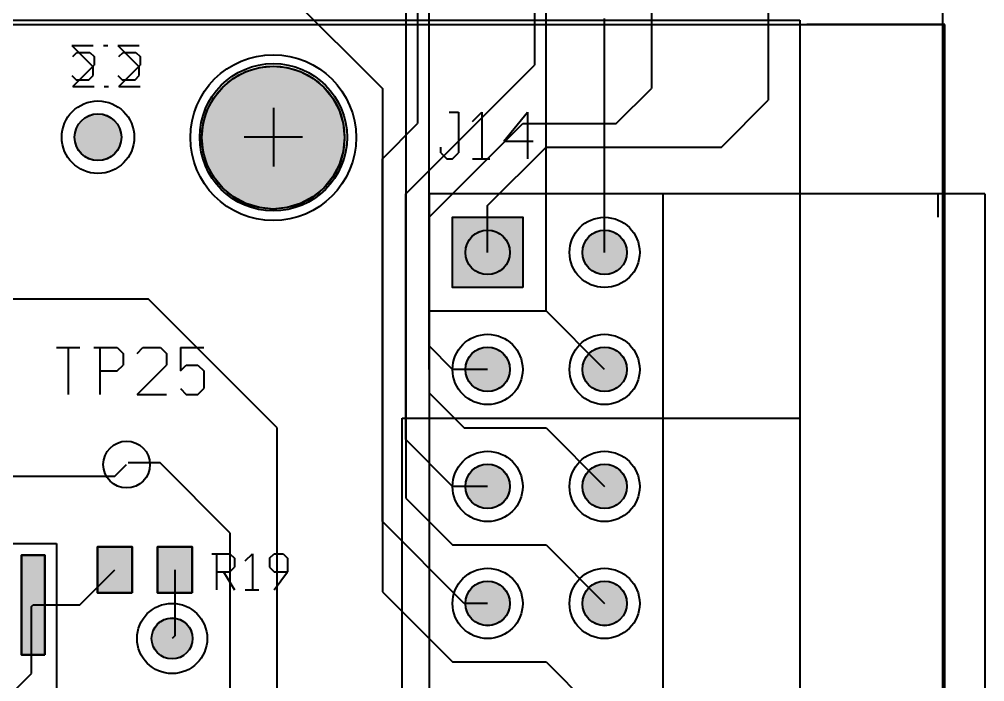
# Model space of a CAD drawing. Header units: millimetres. Extents: x 3 to 131, y 2 to 65.
# Drawn here: x 110.39 to 131.36, y 41.61 to 55.99 of the extents above; entities that cross this region are included whole.
import ezdxf

# ---------------------------------------------------------------- set-up
doc = ezdxf.new("R2010")
doc.units = ezdxf.units.MM
for name, color, linetype in [('bottom_copper', 7, 'Continuous'), ('bottom_silk', 7, 'Continuous'), ('drill_plated', 7, 'Continuous'), ('outline', 7, 'Continuous'), ('top_copper', 7, 'Continuous'), ('top_silk', 7, 'Continuous')]:
    doc.layers.add(name, color=color, linetype=linetype)

msp = doc.modelspace()

# ---------------------------------------------------------------- hatches: boundary and pattern name
at = {"layer": 'bottom_copper', "lineweight": 40}
for points in [[(117.427, 53.116), (117.339, 52.825), (117.196, 52.557), (117.003, 52.322), (116.768, 52.13), (116.5, 51.986), (116.21, 51.898), (115.907, 51.868), (115.605, 51.898), (115.314, 51.986), (115.046, 52.13), (114.811, 52.322), (114.618, 52.557), (114.475, 52.825), (114.387, 53.116), (114.357, 53.418), (114.387, 53.721), (114.475, 54.011), (114.618, 54.279), (114.811, 54.514), (115.046, 54.707), (115.314, 54.85), (115.605, 54.939), (115.907, 54.968), (116.21, 54.939), (116.5, 54.85), (116.768, 54.707), (117.003, 54.514), (117.196, 54.279), (117.339, 54.011), (117.427, 53.721), (117.457, 53.418), (117.427, 53.116)], [(112.598, 53.327), (112.569, 53.232), (112.522, 53.144), (112.459, 53.067), (112.382, 53.004), (112.294, 52.957), (112.199, 52.928), (112.1, 52.918), (112.001, 52.928), (111.906, 52.957), (111.818, 53.004), (111.741, 53.067), (111.678, 53.144), (111.631, 53.232), (111.602, 53.327), (111.592, 53.426), (111.602, 53.525), (111.631, 53.62), (111.678, 53.708), (111.741, 53.785), (111.818, 53.848), (111.906, 53.895), (112.001, 53.924), (112.1, 53.934), (112.199, 53.924), (112.294, 53.895), (112.382, 53.848), (112.459, 53.785), (112.522, 53.708), (112.569, 53.62), (112.598, 53.525), (112.608, 53.426), (112.598, 53.327)], [(121.324, 50.164), (119.8, 50.164), (119.8, 51.688), (121.324, 51.688), (121.324, 50.164)], [(121.035, 50.832), (121.008, 50.742), (120.963, 50.658), (120.903, 50.585), (120.83, 50.525), (120.746, 50.481), (120.656, 50.453), (120.562, 50.444), (120.468, 50.453), (120.377, 50.481), (120.294, 50.525), (120.221, 50.585), (120.161, 50.658), (120.116, 50.742), (120.088, 50.832), (120.079, 50.926), (120.088, 51.021), (120.116, 51.111), (120.161, 51.195), (120.221, 51.268), (120.294, 51.328), (120.377, 51.372), (120.468, 51.4), (120.562, 51.409), (120.656, 51.4), (120.746, 51.372), (120.83, 51.328), (120.903, 51.268), (120.963, 51.195), (121.008, 51.111), (121.035, 51.021), (121.044, 50.926), (121.035, 50.832)], [(123.575, 50.832), (123.548, 50.742), (123.503, 50.658), (123.443, 50.585), (123.37, 50.525), (123.286, 50.481), (123.196, 50.453), (123.102, 50.444), (123.008, 50.453), (122.917, 50.481), (122.834, 50.525), (122.761, 50.585), (122.701, 50.658), (122.656, 50.742), (122.628, 50.832), (122.619, 50.926), (122.628, 51.021), (122.656, 51.111), (122.701, 51.195), (122.761, 51.268), (122.834, 51.328), (122.917, 51.372), (123.008, 51.4), (123.102, 51.409), (123.196, 51.4), (123.286, 51.372), (123.37, 51.328), (123.443, 51.268), (123.503, 51.195), (123.548, 51.111), (123.575, 51.021), (123.584, 50.926), (123.575, 50.832)], [(121.035, 48.292), (121.008, 48.202), (120.963, 48.118), (120.903, 48.045), (120.83, 47.985), (120.746, 47.941), (120.656, 47.913), (120.562, 47.904), (120.468, 47.913), (120.377, 47.941), (120.294, 47.985), (120.221, 48.045), (120.161, 48.118), (120.116, 48.202), (120.088, 48.292), (120.079, 48.386), (120.088, 48.481), (120.116, 48.571), (120.161, 48.655), (120.221, 48.728), (120.294, 48.788), (120.377, 48.832), (120.468, 48.86), (120.562, 48.869), (120.656, 48.86), (120.746, 48.832), (120.83, 48.788), (120.903, 48.728), (120.963, 48.655), (121.008, 48.571), (121.035, 48.481), (121.044, 48.386), (121.035, 48.292)], [(123.575, 48.292), (123.548, 48.202), (123.503, 48.118), (123.443, 48.045), (123.37, 47.985), (123.286, 47.941), (123.196, 47.913), (123.102, 47.904), (123.008, 47.913), (122.917, 47.941), (122.834, 47.985), (122.761, 48.045), (122.701, 48.118), (122.656, 48.202), (122.628, 48.292), (122.619, 48.386), (122.628, 48.481), (122.656, 48.571), (122.701, 48.655), (122.761, 48.728), (122.834, 48.788), (122.917, 48.832), (123.008, 48.86), (123.102, 48.869), (123.196, 48.86), (123.286, 48.832), (123.37, 48.788), (123.443, 48.728), (123.503, 48.655), (123.548, 48.571), (123.575, 48.481), (123.584, 48.386), (123.575, 48.292)], [(121.035, 45.752), (121.008, 45.662), (120.963, 45.578), (120.903, 45.505), (120.83, 45.445), (120.746, 45.401), (120.656, 45.373), (120.562, 45.364), (120.468, 45.373), (120.377, 45.401), (120.294, 45.445), (120.221, 45.505), (120.161, 45.578), (120.116, 45.662), (120.088, 45.752), (120.079, 45.846), (120.088, 45.941), (120.116, 46.031), (120.161, 46.115), (120.221, 46.188), (120.294, 46.248), (120.377, 46.292), (120.468, 46.32), (120.562, 46.329), (120.656, 46.32), (120.746, 46.292), (120.83, 46.248), (120.903, 46.188), (120.963, 46.115), (121.008, 46.031), (121.035, 45.941), (121.044, 45.846), (121.035, 45.752)], [(123.575, 45.752), (123.548, 45.662), (123.503, 45.578), (123.443, 45.505), (123.37, 45.445), (123.286, 45.401), (123.196, 45.373), (123.102, 45.364), (123.008, 45.373), (122.917, 45.401), (122.834, 45.445), (122.761, 45.505), (122.701, 45.578), (122.656, 45.662), (122.628, 45.752), (122.619, 45.846), (122.628, 45.941), (122.656, 46.031), (122.701, 46.115), (122.761, 46.188), (122.834, 46.248), (122.917, 46.292), (123.008, 46.32), (123.102, 46.329), (123.196, 46.32), (123.286, 46.292), (123.37, 46.248), (123.443, 46.188), (123.503, 46.115), (123.548, 46.031), (123.575, 45.941), (123.584, 45.846), (123.575, 45.752)], [(121.035, 43.212), (121.008, 43.122), (120.963, 43.038), (120.903, 42.965), (120.83, 42.905), (120.746, 42.861), (120.656, 42.833), (120.562, 42.824), (120.468, 42.833), (120.377, 42.861), (120.294, 42.905), (120.221, 42.965), (120.161, 43.038), (120.116, 43.122), (120.088, 43.212), (120.079, 43.306), (120.088, 43.401), (120.116, 43.491), (120.161, 43.575), (120.221, 43.648), (120.294, 43.708), (120.377, 43.752), (120.468, 43.78), (120.562, 43.789), (120.656, 43.78), (120.746, 43.752), (120.83, 43.708), (120.903, 43.648), (120.963, 43.575), (121.008, 43.491), (121.035, 43.401), (121.044, 43.306), (121.035, 43.212)], [(123.575, 43.212), (123.548, 43.122), (123.503, 43.038), (123.443, 42.965), (123.37, 42.905), (123.286, 42.861), (123.196, 42.833), (123.102, 42.824), (123.008, 42.833), (122.917, 42.861), (122.834, 42.905), (122.761, 42.965), (122.701, 43.038), (122.656, 43.122), (122.628, 43.212), (122.619, 43.306), (122.628, 43.401), (122.656, 43.491), (122.701, 43.575), (122.761, 43.648), (122.834, 43.708), (122.917, 43.752), (123.008, 43.78), (123.102, 43.789), (123.196, 43.78), (123.286, 43.752), (123.37, 43.708), (123.443, 43.648), (123.503, 43.575), (123.548, 43.491), (123.575, 43.401), (123.584, 43.306), (123.575, 43.212)], [(114.146, 42.458), (114.121, 42.374), (114.079, 42.298), (114.024, 42.23), (113.957, 42.175), (113.88, 42.134), (113.797, 42.109), (113.71, 42.1), (113.623, 42.109), (113.54, 42.134), (113.463, 42.175), (113.396, 42.23), (113.34, 42.298), (113.299, 42.374), (113.274, 42.458), (113.265, 42.545), (113.274, 42.631), (113.299, 42.715), (113.34, 42.792), (113.396, 42.859), (113.463, 42.914), (113.54, 42.955), (113.623, 42.981), (113.71, 42.989), (113.797, 42.981), (113.88, 42.955), (113.957, 42.914), (114.024, 42.859), (114.079, 42.792), (114.121, 42.715), (114.146, 42.631), (114.154, 42.545), (114.146, 42.458)]]:
    msp.add_hatch(color=7, dxfattribs=at).paths.add_polyline_path(points, flags=0)
at = {"layer": 'drill_plated', "lineweight": 40}
for points in [[(117.427, 53.116), (117.339, 52.825), (117.196, 52.557), (117.003, 52.322), (116.768, 52.13), (116.5, 51.986), (116.21, 51.898), (115.907, 51.868), (115.605, 51.898), (115.314, 51.986), (115.046, 52.13), (114.811, 52.322), (114.618, 52.557), (114.475, 52.825), (114.387, 53.116), (114.357, 53.418), (114.387, 53.721), (114.475, 54.011), (114.618, 54.279), (114.811, 54.514), (115.046, 54.707), (115.314, 54.85), (115.605, 54.939), (115.907, 54.968), (116.21, 54.939), (116.5, 54.85), (116.768, 54.707), (117.003, 54.514), (117.196, 54.279), (117.339, 54.011), (117.427, 53.721), (117.457, 53.418), (117.427, 53.116)], [(112.598, 53.327), (112.569, 53.232), (112.522, 53.144), (112.459, 53.067), (112.382, 53.004), (112.294, 52.957), (112.199, 52.928), (112.1, 52.918), (112.001, 52.928), (111.906, 52.957), (111.818, 53.004), (111.741, 53.067), (111.678, 53.144), (111.631, 53.232), (111.602, 53.327), (111.592, 53.426), (111.602, 53.525), (111.631, 53.62), (111.678, 53.708), (111.741, 53.785), (111.818, 53.848), (111.906, 53.895), (112.001, 53.924), (112.1, 53.934), (112.199, 53.924), (112.294, 53.895), (112.382, 53.848), (112.459, 53.785), (112.522, 53.708), (112.569, 53.62), (112.598, 53.525), (112.608, 53.426), (112.598, 53.327)], [(121.035, 50.832), (121.008, 50.742), (120.963, 50.658), (120.903, 50.585), (120.83, 50.525), (120.746, 50.481), (120.656, 50.453), (120.562, 50.444), (120.468, 50.453), (120.377, 50.481), (120.294, 50.525), (120.221, 50.585), (120.161, 50.658), (120.116, 50.742), (120.088, 50.832), (120.079, 50.926), (120.088, 51.021), (120.116, 51.111), (120.161, 51.195), (120.221, 51.268), (120.294, 51.328), (120.377, 51.372), (120.468, 51.4), (120.562, 51.409), (120.656, 51.4), (120.746, 51.372), (120.83, 51.328), (120.903, 51.268), (120.963, 51.195), (121.008, 51.111), (121.035, 51.021), (121.044, 50.926), (121.035, 50.832)], [(123.575, 50.832), (123.548, 50.742), (123.503, 50.658), (123.443, 50.585), (123.37, 50.525), (123.286, 50.481), (123.196, 50.453), (123.102, 50.444), (123.008, 50.453), (122.917, 50.481), (122.834, 50.525), (122.761, 50.585), (122.701, 50.658), (122.656, 50.742), (122.628, 50.832), (122.619, 50.926), (122.628, 51.021), (122.656, 51.111), (122.701, 51.195), (122.761, 51.268), (122.834, 51.328), (122.917, 51.372), (123.008, 51.4), (123.102, 51.409), (123.196, 51.4), (123.286, 51.372), (123.37, 51.328), (123.443, 51.268), (123.503, 51.195), (123.548, 51.111), (123.575, 51.021), (123.584, 50.926), (123.575, 50.832)], [(121.035, 48.292), (121.008, 48.202), (120.963, 48.118), (120.903, 48.045), (120.83, 47.985), (120.746, 47.941), (120.656, 47.913), (120.562, 47.904), (120.468, 47.913), (120.377, 47.941), (120.294, 47.985), (120.221, 48.045), (120.161, 48.118), (120.116, 48.202), (120.088, 48.292), (120.079, 48.386), (120.088, 48.481), (120.116, 48.571), (120.161, 48.655), (120.221, 48.728), (120.294, 48.788), (120.377, 48.832), (120.468, 48.86), (120.562, 48.869), (120.656, 48.86), (120.746, 48.832), (120.83, 48.788), (120.903, 48.728), (120.963, 48.655), (121.008, 48.571), (121.035, 48.481), (121.044, 48.386), (121.035, 48.292)], [(123.575, 48.292), (123.548, 48.202), (123.503, 48.118), (123.443, 48.045), (123.37, 47.985), (123.286, 47.941), (123.196, 47.913), (123.102, 47.904), (123.008, 47.913), (122.917, 47.941), (122.834, 47.985), (122.761, 48.045), (122.701, 48.118), (122.656, 48.202), (122.628, 48.292), (122.619, 48.386), (122.628, 48.481), (122.656, 48.571), (122.701, 48.655), (122.761, 48.728), (122.834, 48.788), (122.917, 48.832), (123.008, 48.86), (123.102, 48.869), (123.196, 48.86), (123.286, 48.832), (123.37, 48.788), (123.443, 48.728), (123.503, 48.655), (123.548, 48.571), (123.575, 48.481), (123.584, 48.386), (123.575, 48.292)], [(121.035, 45.752), (121.008, 45.662), (120.963, 45.578), (120.903, 45.505), (120.83, 45.445), (120.746, 45.401), (120.656, 45.373), (120.562, 45.364), (120.468, 45.373), (120.377, 45.401), (120.294, 45.445), (120.221, 45.505), (120.161, 45.578), (120.116, 45.662), (120.088, 45.752), (120.079, 45.846), (120.088, 45.941), (120.116, 46.031), (120.161, 46.115), (120.221, 46.188), (120.294, 46.248), (120.377, 46.292), (120.468, 46.32), (120.562, 46.329), (120.656, 46.32), (120.746, 46.292), (120.83, 46.248), (120.903, 46.188), (120.963, 46.115), (121.008, 46.031), (121.035, 45.941), (121.044, 45.846), (121.035, 45.752)], [(123.575, 45.752), (123.548, 45.662), (123.503, 45.578), (123.443, 45.505), (123.37, 45.445), (123.286, 45.401), (123.196, 45.373), (123.102, 45.364), (123.008, 45.373), (122.917, 45.401), (122.834, 45.445), (122.761, 45.505), (122.701, 45.578), (122.656, 45.662), (122.628, 45.752), (122.619, 45.846), (122.628, 45.941), (122.656, 46.031), (122.701, 46.115), (122.761, 46.188), (122.834, 46.248), (122.917, 46.292), (123.008, 46.32), (123.102, 46.329), (123.196, 46.32), (123.286, 46.292), (123.37, 46.248), (123.443, 46.188), (123.503, 46.115), (123.548, 46.031), (123.575, 45.941), (123.584, 45.846), (123.575, 45.752)], [(121.035, 43.212), (121.008, 43.122), (120.963, 43.038), (120.903, 42.965), (120.83, 42.905), (120.746, 42.861), (120.656, 42.833), (120.562, 42.824), (120.468, 42.833), (120.377, 42.861), (120.294, 42.905), (120.221, 42.965), (120.161, 43.038), (120.116, 43.122), (120.088, 43.212), (120.079, 43.306), (120.088, 43.401), (120.116, 43.491), (120.161, 43.575), (120.221, 43.648), (120.294, 43.708), (120.377, 43.752), (120.468, 43.78), (120.562, 43.789), (120.656, 43.78), (120.746, 43.752), (120.83, 43.708), (120.903, 43.648), (120.963, 43.575), (121.008, 43.491), (121.035, 43.401), (121.044, 43.306), (121.035, 43.212)], [(123.575, 43.212), (123.548, 43.122), (123.503, 43.038), (123.443, 42.965), (123.37, 42.905), (123.286, 42.861), (123.196, 42.833), (123.102, 42.824), (123.008, 42.833), (122.917, 42.861), (122.834, 42.905), (122.761, 42.965), (122.701, 43.038), (122.656, 43.122), (122.628, 43.212), (122.619, 43.306), (122.628, 43.401), (122.656, 43.491), (122.701, 43.575), (122.761, 43.648), (122.834, 43.708), (122.917, 43.752), (123.008, 43.78), (123.102, 43.789), (123.196, 43.78), (123.286, 43.752), (123.37, 43.708), (123.443, 43.648), (123.503, 43.575), (123.548, 43.491), (123.575, 43.401), (123.584, 43.306), (123.575, 43.212)], [(114.146, 42.458), (114.121, 42.374), (114.079, 42.298), (114.024, 42.23), (113.957, 42.175), (113.88, 42.134), (113.797, 42.109), (113.71, 42.1), (113.623, 42.109), (113.54, 42.134), (113.463, 42.175), (113.396, 42.23), (113.34, 42.298), (113.299, 42.374), (113.274, 42.458), (113.265, 42.545), (113.274, 42.631), (113.299, 42.715), (113.34, 42.792), (113.396, 42.859), (113.463, 42.914), (113.54, 42.955), (113.623, 42.981), (113.71, 42.989), (113.797, 42.981), (113.88, 42.955), (113.957, 42.914), (114.024, 42.859), (114.079, 42.792), (114.121, 42.715), (114.146, 42.631), (114.154, 42.545), (114.146, 42.458)]]:
    msp.add_hatch(color=7, dxfattribs=at).paths.add_polyline_path(points, flags=0)
at = {"layer": 'top_copper', "lineweight": 40}
for points in [[(117.427, 53.116), (117.339, 52.825), (117.196, 52.557), (117.003, 52.322), (116.768, 52.13), (116.5, 51.986), (116.21, 51.898), (115.907, 51.868), (115.605, 51.898), (115.314, 51.986), (115.046, 52.13), (114.811, 52.322), (114.618, 52.557), (114.475, 52.825), (114.387, 53.116), (114.357, 53.418), (114.387, 53.721), (114.475, 54.011), (114.618, 54.279), (114.811, 54.514), (115.046, 54.707), (115.314, 54.85), (115.605, 54.939), (115.907, 54.968), (116.21, 54.939), (116.5, 54.85), (116.768, 54.707), (117.003, 54.514), (117.196, 54.279), (117.339, 54.011), (117.427, 53.721), (117.457, 53.418), (117.427, 53.116)], [(112.598, 53.327), (112.569, 53.232), (112.522, 53.144), (112.459, 53.067), (112.382, 53.004), (112.294, 52.957), (112.199, 52.928), (112.1, 52.918), (112.001, 52.928), (111.906, 52.957), (111.818, 53.004), (111.741, 53.067), (111.678, 53.144), (111.631, 53.232), (111.602, 53.327), (111.592, 53.426), (111.602, 53.525), (111.631, 53.62), (111.678, 53.708), (111.741, 53.785), (111.818, 53.848), (111.906, 53.895), (112.001, 53.924), (112.1, 53.934), (112.199, 53.924), (112.294, 53.895), (112.382, 53.848), (112.459, 53.785), (112.522, 53.708), (112.569, 53.62), (112.598, 53.525), (112.608, 53.426), (112.598, 53.327)], [(121.324, 50.164), (119.8, 50.164), (119.8, 51.688), (121.324, 51.688), (121.324, 50.164)], [(121.035, 50.832), (121.008, 50.742), (120.963, 50.658), (120.903, 50.585), (120.83, 50.525), (120.746, 50.481), (120.656, 50.453), (120.562, 50.444), (120.468, 50.453), (120.377, 50.481), (120.294, 50.525), (120.221, 50.585), (120.161, 50.658), (120.116, 50.742), (120.088, 50.832), (120.079, 50.926), (120.088, 51.021), (120.116, 51.111), (120.161, 51.195), (120.221, 51.268), (120.294, 51.328), (120.377, 51.372), (120.468, 51.4), (120.562, 51.409), (120.656, 51.4), (120.746, 51.372), (120.83, 51.328), (120.903, 51.268), (120.963, 51.195), (121.008, 51.111), (121.035, 51.021), (121.044, 50.926), (121.035, 50.832)], [(123.575, 50.832), (123.548, 50.742), (123.503, 50.658), (123.443, 50.585), (123.37, 50.525), (123.286, 50.481), (123.196, 50.453), (123.102, 50.444), (123.008, 50.453), (122.917, 50.481), (122.834, 50.525), (122.761, 50.585), (122.701, 50.658), (122.656, 50.742), (122.628, 50.832), (122.619, 50.926), (122.628, 51.021), (122.656, 51.111), (122.701, 51.195), (122.761, 51.268), (122.834, 51.328), (122.917, 51.372), (123.008, 51.4), (123.102, 51.409), (123.196, 51.4), (123.286, 51.372), (123.37, 51.328), (123.443, 51.268), (123.503, 51.195), (123.548, 51.111), (123.575, 51.021), (123.584, 50.926), (123.575, 50.832)], [(121.035, 48.292), (121.008, 48.202), (120.963, 48.118), (120.903, 48.045), (120.83, 47.985), (120.746, 47.941), (120.656, 47.913), (120.562, 47.904), (120.468, 47.913), (120.377, 47.941), (120.294, 47.985), (120.221, 48.045), (120.161, 48.118), (120.116, 48.202), (120.088, 48.292), (120.079, 48.386), (120.088, 48.481), (120.116, 48.571), (120.161, 48.655), (120.221, 48.728), (120.294, 48.788), (120.377, 48.832), (120.468, 48.86), (120.562, 48.869), (120.656, 48.86), (120.746, 48.832), (120.83, 48.788), (120.903, 48.728), (120.963, 48.655), (121.008, 48.571), (121.035, 48.481), (121.044, 48.386), (121.035, 48.292)], [(123.575, 48.292), (123.548, 48.202), (123.503, 48.118), (123.443, 48.045), (123.37, 47.985), (123.286, 47.941), (123.196, 47.913), (123.102, 47.904), (123.008, 47.913), (122.917, 47.941), (122.834, 47.985), (122.761, 48.045), (122.701, 48.118), (122.656, 48.202), (122.628, 48.292), (122.619, 48.386), (122.628, 48.481), (122.656, 48.571), (122.701, 48.655), (122.761, 48.728), (122.834, 48.788), (122.917, 48.832), (123.008, 48.86), (123.102, 48.869), (123.196, 48.86), (123.286, 48.832), (123.37, 48.788), (123.443, 48.728), (123.503, 48.655), (123.548, 48.571), (123.575, 48.481), (123.584, 48.386), (123.575, 48.292)], [(121.035, 45.752), (121.008, 45.662), (120.963, 45.578), (120.903, 45.505), (120.83, 45.445), (120.746, 45.401), (120.656, 45.373), (120.562, 45.364), (120.468, 45.373), (120.377, 45.401), (120.294, 45.445), (120.221, 45.505), (120.161, 45.578), (120.116, 45.662), (120.088, 45.752), (120.079, 45.846), (120.088, 45.941), (120.116, 46.031), (120.161, 46.115), (120.221, 46.188), (120.294, 46.248), (120.377, 46.292), (120.468, 46.32), (120.562, 46.329), (120.656, 46.32), (120.746, 46.292), (120.83, 46.248), (120.903, 46.188), (120.963, 46.115), (121.008, 46.031), (121.035, 45.941), (121.044, 45.846), (121.035, 45.752)], [(123.575, 45.752), (123.548, 45.662), (123.503, 45.578), (123.443, 45.505), (123.37, 45.445), (123.286, 45.401), (123.196, 45.373), (123.102, 45.364), (123.008, 45.373), (122.917, 45.401), (122.834, 45.445), (122.761, 45.505), (122.701, 45.578), (122.656, 45.662), (122.628, 45.752), (122.619, 45.846), (122.628, 45.941), (122.656, 46.031), (122.701, 46.115), (122.761, 46.188), (122.834, 46.248), (122.917, 46.292), (123.008, 46.32), (123.102, 46.329), (123.196, 46.32), (123.286, 46.292), (123.37, 46.248), (123.443, 46.188), (123.503, 46.115), (123.548, 46.031), (123.575, 45.941), (123.584, 45.846), (123.575, 45.752)], [(112.843, 43.534), (112.093, 43.534), (112.093, 44.533), (112.843, 44.533), (112.843, 43.534)], [(114.143, 43.534), (113.393, 43.534), (113.393, 44.533), (114.143, 44.533), (114.143, 43.534)], [(110.944, 42.192), (110.436, 42.192), (110.436, 44.351), (110.944, 44.351), (110.944, 42.192)], [(121.035, 43.212), (121.008, 43.122), (120.963, 43.038), (120.903, 42.965), (120.83, 42.905), (120.746, 42.861), (120.656, 42.833), (120.562, 42.824), (120.468, 42.833), (120.377, 42.861), (120.294, 42.905), (120.221, 42.965), (120.161, 43.038), (120.116, 43.122), (120.088, 43.212), (120.079, 43.306), (120.088, 43.401), (120.116, 43.491), (120.161, 43.575), (120.221, 43.648), (120.294, 43.708), (120.377, 43.752), (120.468, 43.78), (120.562, 43.789), (120.656, 43.78), (120.746, 43.752), (120.83, 43.708), (120.903, 43.648), (120.963, 43.575), (121.008, 43.491), (121.035, 43.401), (121.044, 43.306), (121.035, 43.212)], [(123.575, 43.212), (123.548, 43.122), (123.503, 43.038), (123.443, 42.965), (123.37, 42.905), (123.286, 42.861), (123.196, 42.833), (123.102, 42.824), (123.008, 42.833), (122.917, 42.861), (122.834, 42.905), (122.761, 42.965), (122.701, 43.038), (122.656, 43.122), (122.628, 43.212), (122.619, 43.306), (122.628, 43.401), (122.656, 43.491), (122.701, 43.575), (122.761, 43.648), (122.834, 43.708), (122.917, 43.752), (123.008, 43.78), (123.102, 43.789), (123.196, 43.78), (123.286, 43.752), (123.37, 43.708), (123.443, 43.648), (123.503, 43.575), (123.548, 43.491), (123.575, 43.401), (123.584, 43.306), (123.575, 43.212)], [(114.146, 42.458), (114.121, 42.374), (114.079, 42.298), (114.024, 42.23), (113.957, 42.175), (113.88, 42.134), (113.797, 42.109), (113.71, 42.1), (113.623, 42.109), (113.54, 42.134), (113.463, 42.175), (113.396, 42.23), (113.34, 42.298), (113.299, 42.374), (113.274, 42.458), (113.265, 42.545), (113.274, 42.631), (113.299, 42.715), (113.34, 42.792), (113.396, 42.859), (113.463, 42.914), (113.54, 42.955), (113.623, 42.981), (113.71, 42.989), (113.797, 42.981), (113.88, 42.955), (113.957, 42.914), (114.024, 42.859), (114.079, 42.792), (114.121, 42.715), (114.146, 42.631), (114.154, 42.545), (114.146, 42.458)]]:
    msp.add_hatch(color=7, dxfattribs=at).paths.add_polyline_path(points, flags=0)

# ---------------------------------------------------------------- linework, layer by layer
at = {"layer": 'bottom_copper', "color": 7, "lineweight": 40}
for p, q in [((115.609, 57.15), (118.276, 54.483)), ((118.784, 56.514), (118.784, 45.593)), ((119.292, 48.386), (119.292, 56.514)), ((121.832, 49.657), (121.832, 56.514)), ((123.102, 50.926), (123.102, 56.007)), ((118.276, 54.483), (118.276, 43.56)), ((119.8, 51.688), (121.324, 51.688)), ((119.8, 50.164), (119.8, 51.688)), ((121.324, 51.688), (121.324, 50.164)), ((121.324, 50.164), (119.8, 50.164)), ((113.196, 49.911), (52.998, 49.911)), ((115.99, 47.117), (113.196, 49.911)), ((123.102, 48.386), (121.832, 49.657)), ((119.292, 48.641), (119.292, 47.879)), ((119.292, 47.879), (120.054, 47.117)), ((115.99, 41.275), (115.99, 47.117)), ((120.054, 47.117), (121.832, 47.117)), ((121.832, 47.117), (123.102, 45.846)), ((118.784, 45.593), (119.8, 44.577)), ((119.8, 44.577), (121.832, 44.577)), ((121.832, 44.577), (123.102, 43.306)), ((118.276, 43.56), (119.8, 42.036)), ((119.8, 42.036), (121.832, 42.036)), ((121.832, 42.036), (123.102, 40.767))]:
    msp.add_line(p, q, dxfattribs=at)
for points in [[(117.427, 53.116), (117.339, 52.825), (117.196, 52.557), (117.003, 52.322), (116.768, 52.13), (116.5, 51.986), (116.21, 51.898), (115.907, 51.868), (115.605, 51.898), (115.314, 51.986), (115.046, 52.13), (114.811, 52.322), (114.618, 52.557), (114.475, 52.825), (114.387, 53.116), (114.357, 53.418), (114.387, 53.721), (114.475, 54.011), (114.618, 54.279), (114.811, 54.514), (115.046, 54.707), (115.314, 54.85), (115.605, 54.939), (115.907, 54.968), (116.21, 54.939), (116.5, 54.85), (116.768, 54.707), (117.003, 54.514), (117.196, 54.279), (117.339, 54.011), (117.427, 53.721), (117.457, 53.418), (117.427, 53.116)], [(112.598, 53.327), (112.569, 53.232), (112.522, 53.144), (112.459, 53.067), (112.382, 53.004), (112.294, 52.957), (112.199, 52.928), (112.1, 52.918), (112.001, 52.928), (111.906, 52.957), (111.818, 53.004), (111.741, 53.067), (111.678, 53.144), (111.631, 53.232), (111.602, 53.327), (111.592, 53.426), (111.602, 53.525), (111.631, 53.62), (111.678, 53.708), (111.741, 53.785), (111.818, 53.848), (111.906, 53.895), (112.001, 53.924), (112.1, 53.934), (112.199, 53.924), (112.294, 53.895), (112.382, 53.848), (112.459, 53.785), (112.522, 53.708), (112.569, 53.62), (112.598, 53.525), (112.608, 53.426), (112.598, 53.327)], [(121.324, 50.164), (119.8, 50.164), (119.8, 51.688), (121.324, 51.688), (121.324, 50.164)], [(121.035, 50.832), (121.008, 50.742), (120.963, 50.658), (120.903, 50.585), (120.83, 50.525), (120.746, 50.481), (120.656, 50.453), (120.562, 50.444), (120.468, 50.453), (120.377, 50.481), (120.294, 50.525), (120.221, 50.585), (120.161, 50.658), (120.116, 50.742), (120.088, 50.832), (120.079, 50.926), (120.088, 51.021), (120.116, 51.111), (120.161, 51.195), (120.221, 51.268), (120.294, 51.328), (120.377, 51.372), (120.468, 51.4), (120.562, 51.409), (120.656, 51.4), (120.746, 51.372), (120.83, 51.328), (120.903, 51.268), (120.963, 51.195), (121.008, 51.111), (121.035, 51.021), (121.044, 50.926), (121.035, 50.832)], [(123.575, 50.832), (123.548, 50.742), (123.503, 50.658), (123.443, 50.585), (123.37, 50.525), (123.286, 50.481), (123.196, 50.453), (123.102, 50.444), (123.008, 50.453), (122.917, 50.481), (122.834, 50.525), (122.761, 50.585), (122.701, 50.658), (122.656, 50.742), (122.628, 50.832), (122.619, 50.926), (122.628, 51.021), (122.656, 51.111), (122.701, 51.195), (122.761, 51.268), (122.834, 51.328), (122.917, 51.372), (123.008, 51.4), (123.102, 51.409), (123.196, 51.4), (123.286, 51.372), (123.37, 51.328), (123.443, 51.268), (123.503, 51.195), (123.548, 51.111), (123.575, 51.021), (123.584, 50.926), (123.575, 50.832)], [(121.035, 48.292), (121.008, 48.202), (120.963, 48.118), (120.903, 48.045), (120.83, 47.985), (120.746, 47.941), (120.656, 47.913), (120.562, 47.904), (120.468, 47.913), (120.377, 47.941), (120.294, 47.985), (120.221, 48.045), (120.161, 48.118), (120.116, 48.202), (120.088, 48.292), (120.079, 48.386), (120.088, 48.481), (120.116, 48.571), (120.161, 48.655), (120.221, 48.728), (120.294, 48.788), (120.377, 48.832), (120.468, 48.86), (120.562, 48.869), (120.656, 48.86), (120.746, 48.832), (120.83, 48.788), (120.903, 48.728), (120.963, 48.655), (121.008, 48.571), (121.035, 48.481), (121.044, 48.386), (121.035, 48.292)], [(123.575, 48.292), (123.548, 48.202), (123.503, 48.118), (123.443, 48.045), (123.37, 47.985), (123.286, 47.941), (123.196, 47.913), (123.102, 47.904), (123.008, 47.913), (122.917, 47.941), (122.834, 47.985), (122.761, 48.045), (122.701, 48.118), (122.656, 48.202), (122.628, 48.292), (122.619, 48.386), (122.628, 48.481), (122.656, 48.571), (122.701, 48.655), (122.761, 48.728), (122.834, 48.788), (122.917, 48.832), (123.008, 48.86), (123.102, 48.869), (123.196, 48.86), (123.286, 48.832), (123.37, 48.788), (123.443, 48.728), (123.503, 48.655), (123.548, 48.571), (123.575, 48.481), (123.584, 48.386), (123.575, 48.292)], [(121.035, 45.752), (121.008, 45.662), (120.963, 45.578), (120.903, 45.505), (120.83, 45.445), (120.746, 45.401), (120.656, 45.373), (120.562, 45.364), (120.468, 45.373), (120.377, 45.401), (120.294, 45.445), (120.221, 45.505), (120.161, 45.578), (120.116, 45.662), (120.088, 45.752), (120.079, 45.846), (120.088, 45.941), (120.116, 46.031), (120.161, 46.115), (120.221, 46.188), (120.294, 46.248), (120.377, 46.292), (120.468, 46.32), (120.562, 46.329), (120.656, 46.32), (120.746, 46.292), (120.83, 46.248), (120.903, 46.188), (120.963, 46.115), (121.008, 46.031), (121.035, 45.941), (121.044, 45.846), (121.035, 45.752)], [(123.575, 45.752), (123.548, 45.662), (123.503, 45.578), (123.443, 45.505), (123.37, 45.445), (123.286, 45.401), (123.196, 45.373), (123.102, 45.364), (123.008, 45.373), (122.917, 45.401), (122.834, 45.445), (122.761, 45.505), (122.701, 45.578), (122.656, 45.662), (122.628, 45.752), (122.619, 45.846), (122.628, 45.941), (122.656, 46.031), (122.701, 46.115), (122.761, 46.188), (122.834, 46.248), (122.917, 46.292), (123.008, 46.32), (123.102, 46.329), (123.196, 46.32), (123.286, 46.292), (123.37, 46.248), (123.443, 46.188), (123.503, 46.115), (123.548, 46.031), (123.575, 45.941), (123.584, 45.846), (123.575, 45.752)], [(121.035, 43.212), (121.008, 43.122), (120.963, 43.038), (120.903, 42.965), (120.83, 42.905), (120.746, 42.861), (120.656, 42.833), (120.562, 42.824), (120.468, 42.833), (120.377, 42.861), (120.294, 42.905), (120.221, 42.965), (120.161, 43.038), (120.116, 43.122), (120.088, 43.212), (120.079, 43.306), (120.088, 43.401), (120.116, 43.491), (120.161, 43.575), (120.221, 43.648), (120.294, 43.708), (120.377, 43.752), (120.468, 43.78), (120.562, 43.789), (120.656, 43.78), (120.746, 43.752), (120.83, 43.708), (120.903, 43.648), (120.963, 43.575), (121.008, 43.491), (121.035, 43.401), (121.044, 43.306), (121.035, 43.212)], [(123.575, 43.212), (123.548, 43.122), (123.503, 43.038), (123.443, 42.965), (123.37, 42.905), (123.286, 42.861), (123.196, 42.833), (123.102, 42.824), (123.008, 42.833), (122.917, 42.861), (122.834, 42.905), (122.761, 42.965), (122.701, 43.038), (122.656, 43.122), (122.628, 43.212), (122.619, 43.306), (122.628, 43.401), (122.656, 43.491), (122.701, 43.575), (122.761, 43.648), (122.834, 43.708), (122.917, 43.752), (123.008, 43.78), (123.102, 43.789), (123.196, 43.78), (123.286, 43.752), (123.37, 43.708), (123.443, 43.648), (123.503, 43.575), (123.548, 43.491), (123.575, 43.401), (123.584, 43.306), (123.575, 43.212)], [(114.146, 42.458), (114.121, 42.374), (114.079, 42.298), (114.024, 42.23), (113.957, 42.175), (113.88, 42.134), (113.797, 42.109), (113.71, 42.1), (113.623, 42.109), (113.54, 42.134), (113.463, 42.175), (113.396, 42.23), (113.34, 42.298), (113.299, 42.374), (113.274, 42.458), (113.265, 42.545), (113.274, 42.631), (113.299, 42.715), (113.34, 42.792), (113.396, 42.859), (113.463, 42.914), (113.54, 42.955), (113.623, 42.981), (113.71, 42.989), (113.797, 42.981), (113.88, 42.955), (113.957, 42.914), (114.024, 42.859), (114.079, 42.792), (114.121, 42.715), (114.146, 42.631), (114.154, 42.545), (114.146, 42.458)]]:
    msp.add_lwpolyline(points, close=True, dxfattribs=at)
for centre, major_axis in [((115.907, 53.418), (1.8, 0)), ((115.907, 53.418), (1.55, 0)), ((112.1, 53.426), (0.787, 0)), ((112.1, 53.426), (0.508, 0)), ((123.102, 50.926), (0.762, 0)), ((120.562, 50.926), (0.483, 0)), ((123.102, 50.926), (0.483, 0)), ((120.562, 48.386), (0.762, 0)), ((123.102, 48.386), (0.762, 0)), ((120.562, 48.386), (0.483, 0)), ((123.102, 48.386), (0.483, 0)), ((120.562, 45.846), (0.762, 0)), ((123.102, 45.846), (0.762, 0)), ((120.562, 45.846), (0.483, 0)), ((123.102, 45.846), (0.483, 0)), ((120.562, 43.306), (0.762, 0)), ((123.102, 43.306), (0.762, 0)), ((120.562, 43.306), (0.483, 0)), ((123.102, 43.306), (0.483, 0)), ((113.71, 42.545), (0.762, 0)), ((113.71, 42.545), (0.445, 0))]:
    msp.add_ellipse(centre, major_axis=major_axis, ratio=1, dxfattribs=at)
at = {"layer": 'bottom_silk', "color": 7, "lineweight": 40}
for p, q in [((130.446, 2.293), (130.446, 65.293)), ((3.994, 55.876), (130.494, 55.876)), ((130.494, 2.876), (130.494, 55.876)), ((111.533, 55.416), (111.996, 54.953)), ((111.533, 55.416), (111.996, 55.416)), ((112.219, 55.416), (112.312, 55.416)), ((112.534, 55.416), (112.998, 54.953)), ((112.534, 55.416), (112.998, 55.416)), ((111.996, 54.767), (111.996, 54.953)), ((112.998, 54.767), (112.998, 54.953)), ((111.533, 54.767), (111.626, 54.674)), ((111.904, 54.674), (111.996, 54.767)), ((112.534, 54.767), (112.627, 54.674)), ((112.905, 54.674), (112.998, 54.767)), ((111.626, 54.674), (111.904, 54.674)), ((112.627, 54.674), (112.905, 54.674))]:
    msp.add_line(p, q, dxfattribs=at)
at = {"layer": 'drill_plated', "color": 7, "lineweight": 40}
for points in [[(117.427, 53.116), (117.339, 52.825), (117.196, 52.557), (117.003, 52.322), (116.768, 52.13), (116.5, 51.986), (116.21, 51.898), (115.907, 51.868), (115.605, 51.898), (115.314, 51.986), (115.046, 52.13), (114.811, 52.322), (114.618, 52.557), (114.475, 52.825), (114.387, 53.116), (114.357, 53.418), (114.387, 53.721), (114.475, 54.011), (114.618, 54.279), (114.811, 54.514), (115.046, 54.707), (115.314, 54.85), (115.605, 54.939), (115.907, 54.968), (116.21, 54.939), (116.5, 54.85), (116.768, 54.707), (117.003, 54.514), (117.196, 54.279), (117.339, 54.011), (117.427, 53.721), (117.457, 53.418), (117.427, 53.116)], [(112.598, 53.327), (112.569, 53.232), (112.522, 53.144), (112.459, 53.067), (112.382, 53.004), (112.294, 52.957), (112.199, 52.928), (112.1, 52.918), (112.001, 52.928), (111.906, 52.957), (111.818, 53.004), (111.741, 53.067), (111.678, 53.144), (111.631, 53.232), (111.602, 53.327), (111.592, 53.426), (111.602, 53.525), (111.631, 53.62), (111.678, 53.708), (111.741, 53.785), (111.818, 53.848), (111.906, 53.895), (112.001, 53.924), (112.1, 53.934), (112.199, 53.924), (112.294, 53.895), (112.382, 53.848), (112.459, 53.785), (112.522, 53.708), (112.569, 53.62), (112.598, 53.525), (112.608, 53.426), (112.598, 53.327)], [(121.035, 50.832), (121.008, 50.742), (120.963, 50.658), (120.903, 50.585), (120.83, 50.525), (120.746, 50.481), (120.656, 50.453), (120.562, 50.444), (120.468, 50.453), (120.377, 50.481), (120.294, 50.525), (120.221, 50.585), (120.161, 50.658), (120.116, 50.742), (120.088, 50.832), (120.079, 50.926), (120.088, 51.021), (120.116, 51.111), (120.161, 51.195), (120.221, 51.268), (120.294, 51.328), (120.377, 51.372), (120.468, 51.4), (120.562, 51.409), (120.656, 51.4), (120.746, 51.372), (120.83, 51.328), (120.903, 51.268), (120.963, 51.195), (121.008, 51.111), (121.035, 51.021), (121.044, 50.926), (121.035, 50.832)], [(123.575, 50.832), (123.548, 50.742), (123.503, 50.658), (123.443, 50.585), (123.37, 50.525), (123.286, 50.481), (123.196, 50.453), (123.102, 50.444), (123.008, 50.453), (122.917, 50.481), (122.834, 50.525), (122.761, 50.585), (122.701, 50.658), (122.656, 50.742), (122.628, 50.832), (122.619, 50.926), (122.628, 51.021), (122.656, 51.111), (122.701, 51.195), (122.761, 51.268), (122.834, 51.328), (122.917, 51.372), (123.008, 51.4), (123.102, 51.409), (123.196, 51.4), (123.286, 51.372), (123.37, 51.328), (123.443, 51.268), (123.503, 51.195), (123.548, 51.111), (123.575, 51.021), (123.584, 50.926), (123.575, 50.832)], [(121.035, 48.292), (121.008, 48.202), (120.963, 48.118), (120.903, 48.045), (120.83, 47.985), (120.746, 47.941), (120.656, 47.913), (120.562, 47.904), (120.468, 47.913), (120.377, 47.941), (120.294, 47.985), (120.221, 48.045), (120.161, 48.118), (120.116, 48.202), (120.088, 48.292), (120.079, 48.386), (120.088, 48.481), (120.116, 48.571), (120.161, 48.655), (120.221, 48.728), (120.294, 48.788), (120.377, 48.832), (120.468, 48.86), (120.562, 48.869), (120.656, 48.86), (120.746, 48.832), (120.83, 48.788), (120.903, 48.728), (120.963, 48.655), (121.008, 48.571), (121.035, 48.481), (121.044, 48.386), (121.035, 48.292)], [(123.575, 48.292), (123.548, 48.202), (123.503, 48.118), (123.443, 48.045), (123.37, 47.985), (123.286, 47.941), (123.196, 47.913), (123.102, 47.904), (123.008, 47.913), (122.917, 47.941), (122.834, 47.985), (122.761, 48.045), (122.701, 48.118), (122.656, 48.202), (122.628, 48.292), (122.619, 48.386), (122.628, 48.481), (122.656, 48.571), (122.701, 48.655), (122.761, 48.728), (122.834, 48.788), (122.917, 48.832), (123.008, 48.86), (123.102, 48.869), (123.196, 48.86), (123.286, 48.832), (123.37, 48.788), (123.443, 48.728), (123.503, 48.655), (123.548, 48.571), (123.575, 48.481), (123.584, 48.386), (123.575, 48.292)], [(121.035, 45.752), (121.008, 45.662), (120.963, 45.578), (120.903, 45.505), (120.83, 45.445), (120.746, 45.401), (120.656, 45.373), (120.562, 45.364), (120.468, 45.373), (120.377, 45.401), (120.294, 45.445), (120.221, 45.505), (120.161, 45.578), (120.116, 45.662), (120.088, 45.752), (120.079, 45.846), (120.088, 45.941), (120.116, 46.031), (120.161, 46.115), (120.221, 46.188), (120.294, 46.248), (120.377, 46.292), (120.468, 46.32), (120.562, 46.329), (120.656, 46.32), (120.746, 46.292), (120.83, 46.248), (120.903, 46.188), (120.963, 46.115), (121.008, 46.031), (121.035, 45.941), (121.044, 45.846), (121.035, 45.752)], [(123.575, 45.752), (123.548, 45.662), (123.503, 45.578), (123.443, 45.505), (123.37, 45.445), (123.286, 45.401), (123.196, 45.373), (123.102, 45.364), (123.008, 45.373), (122.917, 45.401), (122.834, 45.445), (122.761, 45.505), (122.701, 45.578), (122.656, 45.662), (122.628, 45.752), (122.619, 45.846), (122.628, 45.941), (122.656, 46.031), (122.701, 46.115), (122.761, 46.188), (122.834, 46.248), (122.917, 46.292), (123.008, 46.32), (123.102, 46.329), (123.196, 46.32), (123.286, 46.292), (123.37, 46.248), (123.443, 46.188), (123.503, 46.115), (123.548, 46.031), (123.575, 45.941), (123.584, 45.846), (123.575, 45.752)], [(121.035, 43.212), (121.008, 43.122), (120.963, 43.038), (120.903, 42.965), (120.83, 42.905), (120.746, 42.861), (120.656, 42.833), (120.562, 42.824), (120.468, 42.833), (120.377, 42.861), (120.294, 42.905), (120.221, 42.965), (120.161, 43.038), (120.116, 43.122), (120.088, 43.212), (120.079, 43.306), (120.088, 43.401), (120.116, 43.491), (120.161, 43.575), (120.221, 43.648), (120.294, 43.708), (120.377, 43.752), (120.468, 43.78), (120.562, 43.789), (120.656, 43.78), (120.746, 43.752), (120.83, 43.708), (120.903, 43.648), (120.963, 43.575), (121.008, 43.491), (121.035, 43.401), (121.044, 43.306), (121.035, 43.212)], [(123.575, 43.212), (123.548, 43.122), (123.503, 43.038), (123.443, 42.965), (123.37, 42.905), (123.286, 42.861), (123.196, 42.833), (123.102, 42.824), (123.008, 42.833), (122.917, 42.861), (122.834, 42.905), (122.761, 42.965), (122.701, 43.038), (122.656, 43.122), (122.628, 43.212), (122.619, 43.306), (122.628, 43.401), (122.656, 43.491), (122.701, 43.575), (122.761, 43.648), (122.834, 43.708), (122.917, 43.752), (123.008, 43.78), (123.102, 43.789), (123.196, 43.78), (123.286, 43.752), (123.37, 43.708), (123.443, 43.648), (123.503, 43.575), (123.548, 43.491), (123.575, 43.401), (123.584, 43.306), (123.575, 43.212)], [(114.146, 42.458), (114.121, 42.374), (114.079, 42.298), (114.024, 42.23), (113.957, 42.175), (113.88, 42.134), (113.797, 42.109), (113.71, 42.1), (113.623, 42.109), (113.54, 42.134), (113.463, 42.175), (113.396, 42.23), (113.34, 42.298), (113.299, 42.374), (113.274, 42.458), (113.265, 42.545), (113.274, 42.631), (113.299, 42.715), (113.34, 42.792), (113.396, 42.859), (113.463, 42.914), (113.54, 42.955), (113.623, 42.981), (113.71, 42.989), (113.797, 42.981), (113.88, 42.955), (113.957, 42.914), (114.024, 42.859), (114.079, 42.792), (114.121, 42.715), (114.146, 42.631), (114.154, 42.545), (114.146, 42.458)]]:
    msp.add_lwpolyline(points, close=True, dxfattribs=at)
for centre, major_axis in [((115.907, 53.418), (1.55, 0)), ((112.1, 53.426), (0.508, 0)), ((120.562, 50.926), (0.483, 0)), ((123.102, 50.926), (0.483, 0)), ((120.562, 48.386), (0.483, 0)), ((123.102, 48.386), (0.483, 0)), ((120.562, 45.846), (0.483, 0)), ((123.102, 45.846), (0.483, 0)), ((120.562, 43.306), (0.483, 0)), ((123.102, 43.306), (0.483, 0)), ((113.71, 42.545), (0.445, 0))]:
    msp.add_ellipse(centre, major_axis=major_axis, ratio=1, dxfattribs=at)
at = {"layer": 'outline', "color": 7, "lineweight": 40}
msp.add_line((130.446, 2.293), (130.446, 65.293), dxfattribs=at)
at = {"layer": 'top_copper', "color": 7, "lineweight": 40}
for p, q in [((119.038, 62.102), (119.038, 53.721)), ((121.578, 62.102), (121.578, 54.99)), ((124.118, 62.102), (124.118, 54.483)), ((126.658, 62.102), (126.658, 54.228)), ((118.784, 52.197), (121.578, 54.99)), ((123.356, 53.721), (124.118, 54.483)), ((125.642, 53.212), (126.658, 54.228)), ((118.276, 52.959), (119.038, 53.721)), ((119.292, 51.688), (121.324, 53.721)), ((121.324, 53.721), (123.356, 53.721)), ((120.562, 51.943), (121.832, 53.212)), ((121.832, 53.212), (125.642, 53.212)), ((118.276, 45.084), (118.276, 52.959)), ((118.784, 46.862), (118.784, 52.197)), ((120.562, 50.926), (120.562, 51.943)), ((119.292, 48.895), (119.292, 51.688)), ((119.8, 51.688), (121.324, 51.688)), ((119.8, 50.164), (119.8, 51.688)), ((121.324, 51.688), (121.324, 50.164)), ((121.324, 50.164), (119.8, 50.164)), ((119.8, 48.386), (119.292, 48.895)), ((120.562, 48.386), (119.8, 48.386)), ((119.8, 45.846), (118.784, 46.862)), ((113.45, 46.355), (112.757, 46.355)), ((114.974, 44.831), (113.45, 46.355)), ((112.468, 46.066), (112.722, 46.32)), ((109.42, 46.066), (112.468, 46.066)), ((120.562, 45.846), (119.8, 45.846)), ((120.054, 43.306), (118.276, 45.084)), ((114.974, 37.465), (114.974, 44.831)), ((112.843, 44.533), (112.093, 44.533)), ((112.093, 44.533), (112.093, 43.534)), ((112.843, 43.534), (112.843, 44.533)), ((114.143, 44.533), (113.393, 44.533)), ((113.393, 44.533), (113.393, 43.534)), ((114.143, 43.534), (114.143, 44.533)), ((110.944, 44.351), (110.436, 44.351)), ((110.436, 44.351), (110.436, 42.192)), ((110.944, 42.192), (110.944, 44.351)), ((111.706, 43.272), (112.468, 44.034)), ((113.768, 44.034), (113.768, 42.603)), ((112.093, 43.534), (112.843, 43.534)), ((113.393, 43.534), (114.143, 43.534)), ((110.656, 43.237), (110.69, 43.272)), ((110.656, 41.783), (110.656, 43.237)), ((110.69, 43.272), (111.706, 43.272)), ((120.562, 43.306), (120.054, 43.306)), ((113.768, 42.603), (113.71, 42.545)), ((110.436, 42.192), (110.944, 42.192)), ((108.624, 39.751), (110.656, 41.783))]:
    msp.add_line(p, q, dxfattribs=at)
for points in [[(117.427, 53.116), (117.339, 52.825), (117.196, 52.557), (117.003, 52.322), (116.768, 52.13), (116.5, 51.986), (116.21, 51.898), (115.907, 51.868), (115.605, 51.898), (115.314, 51.986), (115.046, 52.13), (114.811, 52.322), (114.618, 52.557), (114.475, 52.825), (114.387, 53.116), (114.357, 53.418), (114.387, 53.721), (114.475, 54.011), (114.618, 54.279), (114.811, 54.514), (115.046, 54.707), (115.314, 54.85), (115.605, 54.939), (115.907, 54.968), (116.21, 54.939), (116.5, 54.85), (116.768, 54.707), (117.003, 54.514), (117.196, 54.279), (117.339, 54.011), (117.427, 53.721), (117.457, 53.418), (117.427, 53.116)], [(112.598, 53.327), (112.569, 53.232), (112.522, 53.144), (112.459, 53.067), (112.382, 53.004), (112.294, 52.957), (112.199, 52.928), (112.1, 52.918), (112.001, 52.928), (111.906, 52.957), (111.818, 53.004), (111.741, 53.067), (111.678, 53.144), (111.631, 53.232), (111.602, 53.327), (111.592, 53.426), (111.602, 53.525), (111.631, 53.62), (111.678, 53.708), (111.741, 53.785), (111.818, 53.848), (111.906, 53.895), (112.001, 53.924), (112.1, 53.934), (112.199, 53.924), (112.294, 53.895), (112.382, 53.848), (112.459, 53.785), (112.522, 53.708), (112.569, 53.62), (112.598, 53.525), (112.608, 53.426), (112.598, 53.327)], [(121.324, 50.164), (119.8, 50.164), (119.8, 51.688), (121.324, 51.688), (121.324, 50.164)], [(121.035, 50.832), (121.008, 50.742), (120.963, 50.658), (120.903, 50.585), (120.83, 50.525), (120.746, 50.481), (120.656, 50.453), (120.562, 50.444), (120.468, 50.453), (120.377, 50.481), (120.294, 50.525), (120.221, 50.585), (120.161, 50.658), (120.116, 50.742), (120.088, 50.832), (120.079, 50.926), (120.088, 51.021), (120.116, 51.111), (120.161, 51.195), (120.221, 51.268), (120.294, 51.328), (120.377, 51.372), (120.468, 51.4), (120.562, 51.409), (120.656, 51.4), (120.746, 51.372), (120.83, 51.328), (120.903, 51.268), (120.963, 51.195), (121.008, 51.111), (121.035, 51.021), (121.044, 50.926), (121.035, 50.832)], [(123.575, 50.832), (123.548, 50.742), (123.503, 50.658), (123.443, 50.585), (123.37, 50.525), (123.286, 50.481), (123.196, 50.453), (123.102, 50.444), (123.008, 50.453), (122.917, 50.481), (122.834, 50.525), (122.761, 50.585), (122.701, 50.658), (122.656, 50.742), (122.628, 50.832), (122.619, 50.926), (122.628, 51.021), (122.656, 51.111), (122.701, 51.195), (122.761, 51.268), (122.834, 51.328), (122.917, 51.372), (123.008, 51.4), (123.102, 51.409), (123.196, 51.4), (123.286, 51.372), (123.37, 51.328), (123.443, 51.268), (123.503, 51.195), (123.548, 51.111), (123.575, 51.021), (123.584, 50.926), (123.575, 50.832)], [(121.035, 48.292), (121.008, 48.202), (120.963, 48.118), (120.903, 48.045), (120.83, 47.985), (120.746, 47.941), (120.656, 47.913), (120.562, 47.904), (120.468, 47.913), (120.377, 47.941), (120.294, 47.985), (120.221, 48.045), (120.161, 48.118), (120.116, 48.202), (120.088, 48.292), (120.079, 48.386), (120.088, 48.481), (120.116, 48.571), (120.161, 48.655), (120.221, 48.728), (120.294, 48.788), (120.377, 48.832), (120.468, 48.86), (120.562, 48.869), (120.656, 48.86), (120.746, 48.832), (120.83, 48.788), (120.903, 48.728), (120.963, 48.655), (121.008, 48.571), (121.035, 48.481), (121.044, 48.386), (121.035, 48.292)], [(123.575, 48.292), (123.548, 48.202), (123.503, 48.118), (123.443, 48.045), (123.37, 47.985), (123.286, 47.941), (123.196, 47.913), (123.102, 47.904), (123.008, 47.913), (122.917, 47.941), (122.834, 47.985), (122.761, 48.045), (122.701, 48.118), (122.656, 48.202), (122.628, 48.292), (122.619, 48.386), (122.628, 48.481), (122.656, 48.571), (122.701, 48.655), (122.761, 48.728), (122.834, 48.788), (122.917, 48.832), (123.008, 48.86), (123.102, 48.869), (123.196, 48.86), (123.286, 48.832), (123.37, 48.788), (123.443, 48.728), (123.503, 48.655), (123.548, 48.571), (123.575, 48.481), (123.584, 48.386), (123.575, 48.292)], [(121.035, 45.752), (121.008, 45.662), (120.963, 45.578), (120.903, 45.505), (120.83, 45.445), (120.746, 45.401), (120.656, 45.373), (120.562, 45.364), (120.468, 45.373), (120.377, 45.401), (120.294, 45.445), (120.221, 45.505), (120.161, 45.578), (120.116, 45.662), (120.088, 45.752), (120.079, 45.846), (120.088, 45.941), (120.116, 46.031), (120.161, 46.115), (120.221, 46.188), (120.294, 46.248), (120.377, 46.292), (120.468, 46.32), (120.562, 46.329), (120.656, 46.32), (120.746, 46.292), (120.83, 46.248), (120.903, 46.188), (120.963, 46.115), (121.008, 46.031), (121.035, 45.941), (121.044, 45.846), (121.035, 45.752)], [(123.575, 45.752), (123.548, 45.662), (123.503, 45.578), (123.443, 45.505), (123.37, 45.445), (123.286, 45.401), (123.196, 45.373), (123.102, 45.364), (123.008, 45.373), (122.917, 45.401), (122.834, 45.445), (122.761, 45.505), (122.701, 45.578), (122.656, 45.662), (122.628, 45.752), (122.619, 45.846), (122.628, 45.941), (122.656, 46.031), (122.701, 46.115), (122.761, 46.188), (122.834, 46.248), (122.917, 46.292), (123.008, 46.32), (123.102, 46.329), (123.196, 46.32), (123.286, 46.292), (123.37, 46.248), (123.443, 46.188), (123.503, 46.115), (123.548, 46.031), (123.575, 45.941), (123.584, 45.846), (123.575, 45.752)], [(112.843, 43.534), (112.093, 43.534), (112.093, 44.533), (112.843, 44.533), (112.843, 43.534)], [(114.143, 43.534), (113.393, 43.534), (113.393, 44.533), (114.143, 44.533), (114.143, 43.534)], [(110.944, 42.192), (110.436, 42.192), (110.436, 44.351), (110.944, 44.351), (110.944, 42.192)], [(121.035, 43.212), (121.008, 43.122), (120.963, 43.038), (120.903, 42.965), (120.83, 42.905), (120.746, 42.861), (120.656, 42.833), (120.562, 42.824), (120.468, 42.833), (120.377, 42.861), (120.294, 42.905), (120.221, 42.965), (120.161, 43.038), (120.116, 43.122), (120.088, 43.212), (120.079, 43.306), (120.088, 43.401), (120.116, 43.491), (120.161, 43.575), (120.221, 43.648), (120.294, 43.708), (120.377, 43.752), (120.468, 43.78), (120.562, 43.789), (120.656, 43.78), (120.746, 43.752), (120.83, 43.708), (120.903, 43.648), (120.963, 43.575), (121.008, 43.491), (121.035, 43.401), (121.044, 43.306), (121.035, 43.212)], [(123.575, 43.212), (123.548, 43.122), (123.503, 43.038), (123.443, 42.965), (123.37, 42.905), (123.286, 42.861), (123.196, 42.833), (123.102, 42.824), (123.008, 42.833), (122.917, 42.861), (122.834, 42.905), (122.761, 42.965), (122.701, 43.038), (122.656, 43.122), (122.628, 43.212), (122.619, 43.306), (122.628, 43.401), (122.656, 43.491), (122.701, 43.575), (122.761, 43.648), (122.834, 43.708), (122.917, 43.752), (123.008, 43.78), (123.102, 43.789), (123.196, 43.78), (123.286, 43.752), (123.37, 43.708), (123.443, 43.648), (123.503, 43.575), (123.548, 43.491), (123.575, 43.401), (123.584, 43.306), (123.575, 43.212)], [(114.146, 42.458), (114.121, 42.374), (114.079, 42.298), (114.024, 42.23), (113.957, 42.175), (113.88, 42.134), (113.797, 42.109), (113.71, 42.1), (113.623, 42.109), (113.54, 42.134), (113.463, 42.175), (113.396, 42.23), (113.34, 42.298), (113.299, 42.374), (113.274, 42.458), (113.265, 42.545), (113.274, 42.631), (113.299, 42.715), (113.34, 42.792), (113.396, 42.859), (113.463, 42.914), (113.54, 42.955), (113.623, 42.981), (113.71, 42.989), (113.797, 42.981), (113.88, 42.955), (113.957, 42.914), (114.024, 42.859), (114.079, 42.792), (114.121, 42.715), (114.146, 42.631), (114.154, 42.545), (114.146, 42.458)]]:
    msp.add_lwpolyline(points, close=True, dxfattribs=at)
for centre, major_axis in [((115.907, 53.418), (1.8, 0)), ((115.907, 53.418), (1.55, 0)), ((112.1, 53.426), (0.787, 0)), ((112.1, 53.426), (0.508, 0)), ((123.102, 50.926), (0.762, 0)), ((120.562, 50.926), (0.483, 0)), ((123.102, 50.926), (0.483, 0)), ((120.562, 48.386), (0.762, 0)), ((123.102, 48.386), (0.762, 0)), ((120.562, 48.386), (0.483, 0)), ((123.102, 48.386), (0.483, 0)), ((112.722, 46.32), (0.508, 0)), ((120.562, 45.846), (0.762, 0)), ((123.102, 45.846), (0.762, 0)), ((120.562, 45.846), (0.483, 0)), ((123.102, 45.846), (0.483, 0)), ((120.562, 43.306), (0.762, 0)), ((123.102, 43.306), (0.762, 0)), ((120.562, 43.306), (0.483, 0)), ((123.102, 43.306), (0.483, 0)), ((113.71, 42.545), (0.762, 0)), ((113.71, 42.545), (0.445, 0))]:
    msp.add_ellipse(centre, major_axis=major_axis, ratio=1, dxfattribs=at)
at = {"layer": 'top_silk', "color": 7, "lineweight": 40}
for p, q in [((130.446, 2.293), (130.446, 65.293)), ((25.74, 55.966), (127.34, 55.966)), ((127.34, 55.966), (127.34, 2.626)), ((130.494, 55.876), (127.494, 55.876)), ((130.494, 2.876), (130.494, 55.876)), ((111.551, 55.176), (111.643, 55.269)), ((111.643, 55.269), (111.921, 55.269)), ((111.921, 55.269), (112.014, 55.176)), ((112.014, 55.176), (112.014, 54.991)), ((112.552, 55.176), (112.645, 55.269)), ((112.645, 55.269), (112.923, 55.269)), ((112.923, 55.269), (113.015, 55.176)), ((113.015, 55.176), (113.015, 54.991)), ((111.551, 54.527), (112.014, 54.991)), ((112.552, 54.527), (113.015, 54.991)), ((111.551, 54.527), (112.014, 54.527)), ((112.237, 54.527), (112.329, 54.527)), ((112.552, 54.527), (113.015, 54.527)), ((115.91, 54.061), (115.91, 52.791)), ((119.724, 53.974), (119.927, 53.974)), ((119.927, 53.974), (119.927, 53.086)), ((120.232, 53.771), (120.435, 53.974)), ((120.435, 53.974), (120.435, 52.959)), ((120.917, 53.34), (121.425, 53.974)), ((121.425, 53.974), (121.425, 52.959)), ((116.545, 53.426), (115.275, 53.426)), ((120.917, 53.34), (121.552, 53.34)), ((119.546, 53.086), (119.546, 53.212)), ((119.546, 53.086), (119.673, 52.959)), ((119.8, 52.959), (119.927, 53.086)), ((119.673, 52.959), (119.8, 52.959)), ((120.232, 52.959), (120.613, 52.959)), ((119.292, 52.197), (119.292, 14.097)), ((131.357, 52.197), (119.292, 52.197)), ((121.832, 49.657), (121.832, 52.197)), ((124.372, 14.097), (124.372, 52.197)), ((130.341, 52.197), (130.341, 51.688)), ((131.357, 52.197), (131.357, 14.097)), ((119.292, 49.657), (121.832, 49.657)), ((111.198, 48.86), (111.706, 48.86)), ((111.452, 48.86), (111.452, 47.844)), ((112.011, 48.86), (112.519, 48.86)), ((112.138, 48.86), (112.138, 47.844)), ((112.519, 48.86), (112.646, 48.733)), ((112.951, 48.733), (113.078, 48.86)), ((113.078, 48.86), (113.459, 48.86)), ((113.459, 48.86), (113.586, 48.733)), ((113.891, 48.86), (114.399, 48.86)), ((113.891, 48.86), (113.891, 48.352)), ((112.646, 48.733), (112.646, 48.479)), ((113.586, 48.733), (113.586, 48.479)), ((112.519, 48.352), (112.646, 48.479)), ((112.951, 47.844), (113.586, 48.479)), ((113.891, 48.352), (114.018, 48.479)), ((114.018, 48.479), (114.272, 48.479)), ((114.272, 48.479), (114.399, 48.352)), ((112.138, 48.352), (112.519, 48.352)), ((114.399, 48.352), (114.399, 47.971)), ((112.951, 47.844), (113.586, 47.844)), ((113.891, 47.971), (114.018, 47.844)), ((114.018, 47.844), (114.272, 47.844)), ((114.272, 47.844), (114.399, 47.971)), ((118.704, 31.074), (118.704, 47.33)), ((118.704, 47.33), (127.34, 47.33)), ((106.372, 44.605), (111.198, 44.605)), ((111.198, 44.605), (111.198, 36.731)), ((114.574, 44.384), (114.965, 44.384)), ((114.672, 44.384), (114.672, 43.602)), ((114.965, 44.384), (115.063, 44.286)), ((115.063, 44.286), (115.063, 44.091)), ((115.298, 44.228), (115.454, 44.384)), ((115.454, 44.384), (115.454, 43.602)), ((115.826, 44.286), (115.924, 44.384)), ((115.826, 44.286), (115.826, 44.091)), ((115.924, 44.384), (116.119, 44.384)), ((116.119, 44.384), (116.217, 44.286)), ((116.217, 44.286), (116.217, 43.993)), ((114.965, 43.993), (115.063, 44.091)), ((115.826, 44.091), (115.924, 43.993)), ((114.672, 43.993), (114.965, 43.993)), ((114.829, 43.993), (115.063, 43.602)), ((115.924, 43.602), (116.217, 43.993)), ((115.924, 43.993), (116.217, 43.993)), ((115.298, 43.602), (115.591, 43.602))]:
    msp.add_line(p, q, dxfattribs=at)
msp.add_ellipse((115.91, 53.426), major_axis=(1.6, 0), ratio=1, dxfattribs=at)

doc.saveas('drawing.dxf')
